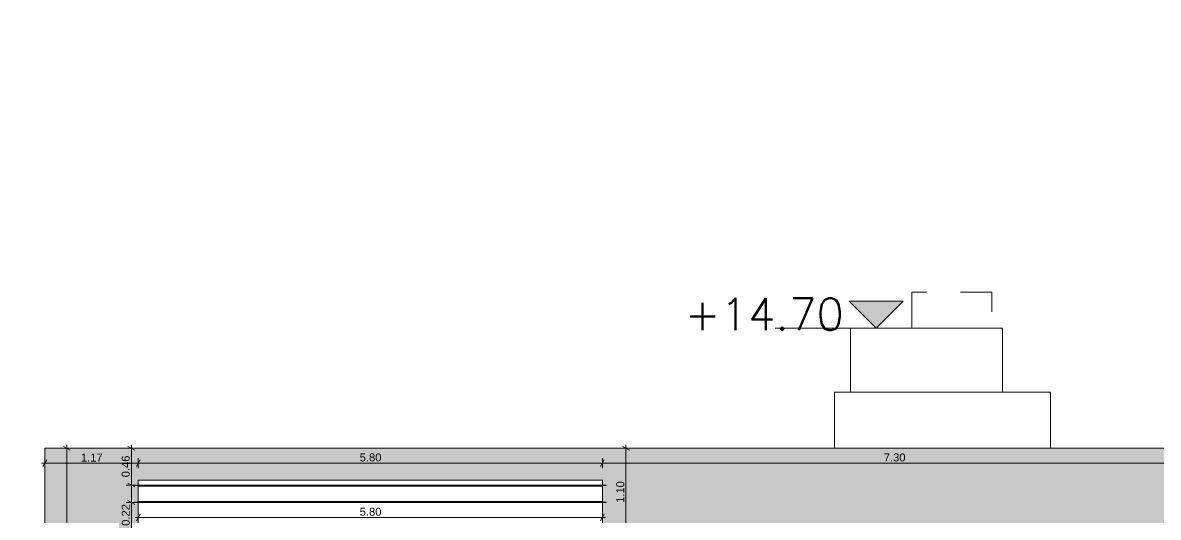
# Model space of a CAD drawing. Header units: millimetres. Extents: x 475616349 to 476941521, y 4620115302 to 4621446928.
# Drawn here: x 476647417 to 476661610, y 4620531957 to 4620538140 of the extents above; entities that cross this region are included whole.
import ezdxf

# ---------------------------------------------------------------- set-up
doc = ezdxf.new("R2010")
doc.units = ezdxf.units.MM
doc.header["$MEASUREMENT"] = 0
doc.linetypes.add('Long Dashed', pattern=[1058.333302, 634.99999, -423.333311])
for name, color, linetype, lineweight in [('0_Pen_No__1_Pen_No__250', 7, 'Continuous', 0), ('0_Pen_No__250_Pen_No__142', 142, 'Continuous', 0), ('2D Drafting - General_Pen_No__30_Pen_No__9_Pen_No__9_Pen_No__253', 252, 'Continuous', 0), ('2D Drafting - General_Pen_No__30_Pen_No__9_Pen_No__9_Pen_No__7', 7, 'Continuous', 0), ('New_2D Drafting - General_Pen_No__1_Pen_No__253', 252, 'Continuous', 0), ('New_Structural - Bearing_Pen_No__250', 7, 'Continuous', 0), ('New_Structural - Bearing_Pen_No__7', 7, 'Continuous', 0), ('New_zoma_Pen_No__4', 7, 'Continuous', 0), ('New_zoma_Pen_No__7', 7, 'Continuous', 0), ('Structural - Bearing_Pen_No__250', 7, 'Continuous', 0), ('zoma_Pen_No__1', 1, 'Continuous', 0), ('zoma_Pen_No__1_Pen_No__142', 142, 'Continuous', 0)]:
    doc.layers.add(name, color=color, linetype=linetype, lineweight=lineweight)
doc.layers.add('New_zoma', color=7, linetype='Continuous')
doc.layers.add('zoma', color=7, linetype='Continuous')
doc.styles.add('GENERATED_STYLE_1', font='arial.ttf')
doc.styles.add('GENERATED_STYLE_2', font='arial.ttf')
doc.dimstyles.new('GENERATED_STYLE__18', dxfattribs={"dimtxt": 100, "dimasz": 64.421331, "dimexe": 0.18, "dimexo": 3, "dimgap": 0.09, "dimtad": 1, "dimtih": 1, "dimtoh": 1, "dimlfac": 0.001, "dimzin": 0, "dimdsep": 46, "dimtxsty": 'GENERATED_STYLE_1', "dimblk": 'ARROWHEAD_2', "dimblk1": 'ARROWHEAD_2', "dimblk2": 'ARROWHEAD_2', "dimcen": 0.09, "dimclrd": 7, "dimclre": 7, "dimclrt": 7, "dimadec": 0, "dimazin": 0, "dimtfac": 1, "dimtdec": 4, "dimtmove": 0, "dimatfit": 3, "dimfxl": 1, "dimtolj": 1, "dimtzin": 0, "dimarcsym": 0})
doc.dimstyles.new('GENERATED_STYLE__19', dxfattribs={"dimtxt": 100, "dimasz": 64.421331, "dimexe": 0.18, "dimexo": 3, "dimgap": 0.09, "dimtad": 1, "dimlfac": 0.001, "dimzin": 0, "dimdsep": 46, "dimtxsty": 'GENERATED_STYLE_1', "dimblk": 'ARROWHEAD_2', "dimblk1": 'ARROWHEAD_2', "dimblk2": 'ARROWHEAD_2', "dimcen": 0.09, "dimclrd": 7, "dimclre": 7, "dimclrt": 7, "dimadec": 0, "dimazin": 0, "dimtfac": 1, "dimtdec": 4, "dimtmove": 0, "dimatfit": 3, "dimfxl": 1, "dimtolj": 1, "dimtzin": 0, "dimarcsym": 0})
doc.dimstyles.new('GENERATED_STYLE__4', dxfattribs={"dimtxt": 300, "dimasz": 152, "dimexe": 0.18, "dimexo": 3, "dimgap": 0.09, "dimtad": 1, "dimtih": 1, "dimtoh": 1, "dimlfac": 0.001, "dimzin": 0, "dimdsep": 46, "dimtxsty": 'GENERATED_STYLE_2', "dimblk": 'ARROWHEAD_2', "dimblk1": 'ARROWHEAD_2', "dimblk2": 'ARROWHEAD_2', "dimcen": 0.09, "dimclrd": 1, "dimclre": 1, "dimclrt": 1, "dimadec": 0, "dimazin": 0, "dimtfac": 1, "dimtdec": 4, "dimtmove": 0, "dimatfit": 3, "dimfxl": 1, "dimtolj": 1, "dimtzin": 0, "dimarcsym": 0})

# ---------------------------------------------------------------- blocks, each defined once
blk = doc.blocks.new('*D682', base_point=(476577134, 4620325126))
at = {"layer": 'New_zoma_Pen_No__4', "color": 7, "linetype": 'Continuous', "lineweight": 0, "transparency": 16777216}
for p, q in [((476648033, 4620532820), (476647906, 4620532820)), ((476648012, 4620532795), (476647927, 4620532844)), ((476647970, 4620532820), (476647970, 4620532861)), ((476647970, 4620519520), (476647970, 4620532820)), ((476648033, 4620519520), (476647906, 4620519520)), ((476647927, 4620519545), (476648012, 4620519496))]:
    blk.add_line(p, q, dxfattribs=at)
at = {"layer": 'New_zoma_Pen_No__7', "color": 7, "lineweight": 0, "transparency": 16777216, "insert": (476647950, 4620525999), "char_height": 100, "attachment_point": 7, "rotation": 90, "style": 'GENERATED_STYLE_1'}
blk.add_mtext('\\A1;{\\pql;\\fArial|b0|i0|c0|p34;13.30}', dxfattribs=at)
blk = doc.blocks.new('ARROWHEAD_2')
at = {"color": 0, "linetype": 'Continuous', "lineweight": 0}
for p, q in [((0, 0), (-1, 0)), ((-0.378, -0.655), (0.378, 0.655))]:
    blk.add_line(p, q, dxfattribs=at)
blk = doc.blocks.new('*D700', base_point=(476577134, 4620325126))
at = {"layer": 'New_zoma_Pen_No__4', "color": 7, "linetype": 'Continuous', "lineweight": 0, "transparency": 16777216}
for p, q in [((476648839, 4620532140), (476648712, 4620532140)), ((476648733, 4620532165), (476648818, 4620532116)), ((476648776, 4620530260), (476648776, 4620532140)), ((476648839, 4620530260), (476648712, 4620530260)), ((476648733, 4620530285), (476648818, 4620530236))]:
    blk.add_line(p, q, dxfattribs=at)
at = {"layer": 'New_zoma_Pen_No__7', "color": 7, "lineweight": 0, "transparency": 16777216, "char_height": 100, "attachment_point": 7, "rotation": 90, "style": 'GENERATED_STYLE_1'}
for s, insert in [('\\A1;{\\pql;\\fArial|b0|i0|c0|p34;0.22}', (476648756, 4620531850)), ('\\A1;{\\pql;\\fArial|b0|i0|c0|p34;1.88}', (476648756, 4620531067))]:
    blk.add_mtext(s, dxfattribs=dict(at, insert=insert))
blk = doc.blocks.new('*D701', base_point=(476577134, 4620325126))
at = {"layer": 'New_zoma_Pen_No__4', "color": 7, "linetype": 'Continuous', "lineweight": 0, "transparency": 16777216}
for p, q in [((476648733, 4620532385), (476648818, 4620532336)), ((476648839, 4620532360), (476648712, 4620532360)), ((476648776, 4620532140), (476648776, 4620532360)), ((476648839, 4620532140), (476648712, 4620532140)), ((476648733, 4620532165), (476648818, 4620532116))]:
    blk.add_line(p, q, dxfattribs=at)
blk = doc.blocks.new('*D702', base_point=(476577134, 4620325126))
at = {"layer": 'New_zoma_Pen_No__4', "color": 7, "linetype": 'Continuous', "lineweight": 0, "transparency": 16777216}
for p, q in [((476648839, 4620532820), (476648712, 4620532820)), ((476648818, 4620532795), (476648733, 4620532844)), ((476648776, 4620532820), (476648776, 4620532861)), ((476648776, 4620532360), (476648776, 4620532820)), ((476648733, 4620532385), (476648818, 4620532336)), ((476648839, 4620532360), (476648712, 4620532360))]:
    blk.add_line(p, q, dxfattribs=at)
at = {"layer": 'New_zoma_Pen_No__7', "color": 7, "lineweight": 0, "transparency": 16777216, "insert": (476648756, 4620532457), "char_height": 100, "attachment_point": 7, "rotation": 90, "style": 'GENERATED_STYLE_1'}
blk.add_mtext('\\A1;{\\pql;\\fArial|b0|i0|c0|p34;0.46}', dxfattribs=at)
blk = doc.blocks.new('*D716', base_point=(476577134, 4620325126))
at = {"layer": 'New_zoma_Pen_No__4', "color": 7, "linetype": 'Continuous', "lineweight": 0, "transparency": 16777216}
for p, q in [((476648821, 4620531955), (476648862, 4620531955)), ((476648886, 4620531997), (476648838, 4620531913)), ((476648862, 4620531891), (476648862, 4620532019)), ((476648862, 4620531955), (476654662, 4620531955)), ((476654638, 4620531913), (476654686, 4620531997)), ((476654662, 4620531891), (476654662, 4620532019)), ((476654662, 4620531955), (476654703, 4620531955))]:
    blk.add_line(p, q, dxfattribs=at)
at = {"layer": 'New_zoma_Pen_No__7', "color": 7, "lineweight": 0, "transparency": 16777216, "insert": (476651629, 4620531975), "char_height": 100, "attachment_point": 7, "style": 'GENERATED_STYLE_1'}
blk.add_mtext('\\A1;{\\pql;\\fArial|b0|i0|c0|p34;5.80}', dxfattribs=at)
blk = doc.blocks.new('*D738', base_point=(476577134, 4620325126))
at = {"layer": 'New_zoma_Pen_No__4', "color": 7, "linetype": 'Continuous', "lineweight": 0, "transparency": 16777216}
for p, q in [((476655020, 4620532820), (476654893, 4620532820)), ((476654999, 4620532795), (476654914, 4620532844)), ((476654957, 4620532820), (476654957, 4620532861)), ((476654957, 4620531720), (476654957, 4620532820)), ((476655020, 4620531720), (476654893, 4620531720)), ((476654914, 4620531745), (476654999, 4620531696))]:
    blk.add_line(p, q, dxfattribs=at)
at = {"layer": 'New_zoma_Pen_No__7', "color": 7, "lineweight": 0, "transparency": 16777216, "insert": (476654937, 4620532137), "char_height": 100, "attachment_point": 7, "rotation": 90, "style": 'GENERATED_STYLE_1'}
blk.add_mtext('\\A1;{\\pql;\\fArial|b0|i0|c0|p34;1.10}', dxfattribs=at)
blk = doc.blocks.new('*D851', base_point=(476577134, 4620325126))
at = {"layer": 'New_zoma_Pen_No__4', "color": 7, "linetype": 'Continuous', "lineweight": 0, "transparency": 16777216}
for p, q in [((476647717, 4620532676), (476647668, 4620532592)), ((476647692, 4620532571), (476647692, 4620532698)), ((476648886, 4620532676), (476648838, 4620532592)), ((476648862, 4620532571), (476648862, 4620532698)), ((476647651, 4620532634), (476647692, 4620532634)), ((476647692, 4620532634), (476648862, 4620532634))]:
    blk.add_line(p, q, dxfattribs=at)
at = {"layer": 'New_zoma_Pen_No__7', "color": 7, "lineweight": 0, "transparency": 16777216, "insert": (476648144, 4620532654), "char_height": 100, "attachment_point": 7, "style": 'GENERATED_STYLE_1'}
blk.add_mtext('\\A1;{\\pql;\\fArial|b0|i0|c0|p34;1.17}', dxfattribs=at)
blk = doc.blocks.new('*D852', base_point=(476577134, 4620325126))
at = {"layer": 'New_zoma_Pen_No__4', "color": 7, "linetype": 'Continuous', "lineweight": 0, "transparency": 16777216}
for p, q in [((476648886, 4620532676), (476648838, 4620532592)), ((476648862, 4620532571), (476648862, 4620532698)), ((476654686, 4620532676), (476654638, 4620532592)), ((476654662, 4620532571), (476654662, 4620532698)), ((476648862, 4620532634), (476654662, 4620532634))]:
    blk.add_line(p, q, dxfattribs=at)
at = {"layer": 'New_zoma_Pen_No__7', "color": 7, "lineweight": 0, "transparency": 16777216, "insert": (476651629, 4620532654), "char_height": 100, "attachment_point": 7, "style": 'GENERATED_STYLE_1'}
blk.add_mtext('\\A1;{\\pql;\\fArial|b0|i0|c0|p34;5.80}', dxfattribs=at)
blk = doc.blocks.new('*D853', base_point=(476577134, 4620325126))
at = {"layer": 'New_zoma_Pen_No__4', "color": 7, "linetype": 'Continuous', "lineweight": 0, "transparency": 16777216}
for p, q in [((476654686, 4620532676), (476654638, 4620532592)), ((476654662, 4620532571), (476654662, 4620532698)), ((476661987, 4620532676), (476661938, 4620532592)), ((476661962, 4620532571), (476661962, 4620532698)), ((476654662, 4620532634), (476661962, 4620532634))]:
    blk.add_line(p, q, dxfattribs=at)
at = {"layer": 'New_zoma_Pen_No__7', "color": 7, "lineweight": 0, "transparency": 16777216, "insert": (476658179, 4620532654), "char_height": 100, "attachment_point": 7, "style": 'GENERATED_STYLE_1'}
blk.add_mtext('\\A1;{\\pql;\\fArial|b0|i0|c0|p34;7.30}', dxfattribs=at)
blk = doc.blocks.new('*D2070', base_point=(476577134, 4620325126))
at = {"layer": 'zoma_Pen_No__1', "color": 1, "linetype": 'Continuous', "lineweight": 0, "transparency": 16777216}
for p, q in [((476641879, 4620525419), (476641764, 4620525219)), ((476641821, 4620525169), (476641821, 4620525469)), ((476647704, 4620525219), (476647820, 4620525419)), ((476647762, 4620525169), (476647762, 4620525469)), ((476641723, 4620525319), (476641821, 4620525319)), ((476641821, 4620525319), (476647762, 4620525319)), ((476647762, 4620525319), (476647860, 4620525319))]:
    blk.add_line(p, q, dxfattribs=at)
at = {"layer": 'zoma_Pen_No__1', "color": 1, "lineweight": 0, "transparency": 16777216, "insert": (476644165, 4620525379), "char_height": 300, "attachment_point": 7, "style": 'GENERATED_STYLE_2'}
blk.add_mtext('\\A1;{\\pql;\\fArial CYR|b0|i0|c204|p34;120.60}', dxfattribs=at)

msp = doc.modelspace()

# ---------------------------------------------------------------- hatches: boundary and pattern name
at = {"layer": '0_Pen_No__250_Pen_No__142', "linetype": 'Continuous', "lineweight": 0}
msp.add_hatch(color=142, dxfattribs=at).paths.add_polyline_path([(476658083.335, 4620534319.597), (476657745.642, 4620534657.126), (476658420.864, 4620534657.291)])
at = {"layer": '2D Drafting - General_Pen_No__30_Pen_No__9_Pen_No__9_Pen_No__253', "linetype": 'Continuous', "lineweight": 0}
h = msp.add_hatch(dxfattribs=at)
h.set_pattern_fill('BRICK___RUNNING_BOND', color=252, style=0, pattern_type=2)
h.set_pattern_definition([(0, (476692910.175, 4620522353.93), (0, 66.64), []), (90, (476692910.17, 4620522353.93), (-244.8, 0), [66.64, -66.64]), (90, (476693032.57, 4620522420.57), (-244.8, 0), [66.64, -66.64])])
h.paths.add_polyline_path([(476647692.13, 4620532819.956), (476647692.13, 4620519520.362), (476648861.998, 4620519520.362), (476648862.006, 4620522120.37), (476648862.006, 4620523542.007), (476648862.006, 4620531720.362), (476648862.006, 4620531932.715), (476648862.006, 4620532420.362), (476654662.006, 4620532420.362), (476654662.006, 4620519520.362), (476661919.968, 4620519520.362), (476661962.147, 4620519520.362), (476661962.147, 4620522820.364), (476661962.147, 4620525320.374), (476661962.147, 4620525944.887), (476661962.147, 4620532420.374), (476665762.003, 4620532420.374), (476665762.003, 4620522120.38), (476665162.198, 4620522120.38), (476665162.198, 4620517320.329), (476668462.159, 4620517320.329), (476668462.159, 4620517320.295), (476668932.159, 4620517320.295), (476668932.159, 4620532819.956), (476661962.147, 4620532819.956), (476655062.006, 4620532819.956)])
h.paths.add_polyline_path([(476661562.006, 4620526020.374), (476655062.006, 4620526020.374), (476655062.006, 4620528520.374), (476661562.006, 4620528520.374)], flags=0)
h.paths.add_polyline_path([(476661562.006, 4620522820.364), (476655062.006, 4620522820.364), (476655062.006, 4620525320.374), (476661562.006, 4620525320.374)], flags=0)
h.paths.add_polyline_path([(476661562.006, 4620529220.374), (476655062.006, 4620529220.374), (476655062.006, 4620531720.361), (476661562.006, 4620531720.361)], flags=0)
h.paths.add_polyline_path([(476656112.047, 4620522120.412), (476656112.047, 4620519620.412), (476657707.931, 4620519620.412), (476657712.047, 4620519620.412), (476657712.047, 4620522120.412)], flags=0)
h.paths.add_polyline_path([(476666262.224, 4620522120.362), (476666262.224, 4620520520.362), (476667862.223, 4620520520.362), (476667862.223, 4620522120.362)], flags=0)
h.paths.add_polyline_path([(476667862.223, 4620530120.362), (476667862.223, 4620531720.362), (476666262.224, 4620531720.362), (476666262.224, 4620530120.362)], flags=0)
h.paths.add_polyline_path([(476666262.228, 4620528520.362), (476666262.228, 4620526920.362), (476667862.228, 4620526920.362), (476667862.228, 4620528520.362)], flags=0)
h.paths.add_polyline_path([(476666262.228, 4620523720.362), (476667862.228, 4620523720.362), (476667862.228, 4620525320.362), (476666262.228, 4620525320.362)], flags=0)
h.paths.add_polyline_path([(476666262.435, 4620518320.362), (476667862.006, 4620518320.362), (476667862.006, 4620518920.362), (476666262.435, 4620518920.362)], flags=0)

# ---------------------------------------------------------------- linework, layer by layer
at = {"layer": '0_Pen_No__1_Pen_No__250', "color": 7, "linetype": 'Continuous', "lineweight": 0, "flags": 128}
for points in [[(476658083.335, 4620534319.597), (476657745.642, 4620534657.126), (476658083.253, 4620534657.208)], [(476658083.335, 4620534319.597), (476658420.864, 4620534657.291), (476658083.253, 4620534657.208)], [(476656820.946, 4620534319.289), (476658420.946, 4620534319.68)]]:
    msp.add_lwpolyline(points, dxfattribs=at)
at = {"layer": '0_Pen_No__250_Pen_No__142', "color": 142, "linetype": 'Continuous', "lineweight": 0, "flags": 128}
msp.add_lwpolyline([(476658083.335, 4620534319.597), (476657745.642, 4620534657.126), (476658420.864, 4620534657.291)], close=True, dxfattribs=at)
at = {"layer": '2D Drafting - General_Pen_No__30_Pen_No__9_Pen_No__9_Pen_No__7', "color": 7, "linetype": 'Continuous', "lineweight": 0, "flags": 128}
msp.add_lwpolyline([(476661962.147, 4620532819.956), (476655062.006, 4620532819.956), (476647692.13, 4620532819.956), (476647692.13, 4620519520.362), (476648861.998, 4620519520.362), (476648862.006, 4620522120.37), (476648862.006, 4620523542.007), (476648862.006, 4620531720.362), (476648862.006, 4620531932.715), (476648862.006, 4620532420.362), (476654662.006, 4620532420.362), (476654662.006, 4620519520.362), (476661919.968, 4620519520.362)], dxfattribs=at)
at = {"layer": 'New_2D Drafting - General_Pen_No__1_Pen_No__253', "color": 252, "linetype": 'Long Dashed', "lineweight": 0, "flags": 128}
msp.add_lwpolyline([(476658529.265, 4620534319.813), (476658529.265, 4620534769.956), (476659529.265, 4620534769.956), (476659529.265, 4620534302.699)], dxfattribs=at)
at = {"layer": 'New_Structural - Bearing_Pen_No__250', "color": 7, "linetype": 'Continuous', "lineweight": 0}
msp.add_line((476654662.006, 4620532420.362), (476648862.006, 4620532420.362), dxfattribs=at)
at = {"layer": 'New_Structural - Bearing_Pen_No__7', "color": 7, "linetype": 'Continuous', "lineweight": 0}
for p, q in [((476657762.159, 4620533519.776), (476657762.159, 4620534319.813)), ((476657762.159, 4620534319.813), (476659662.159, 4620534319.813)), ((476659662.159, 4620533519.776), (476659662.159, 4620534319.813))]:
    msp.add_line(p, q, dxfattribs=at)
msp.add_lwpolyline([(476660262.159, 4620532819.956), (476660262.159, 4620533519.776), (476657562.159, 4620533519.776), (476657562.159, 4620532819.956)], dxfattribs=at)
at = {"layer": 'Structural - Bearing_Pen_No__250', "color": 7, "linetype": 'Continuous', "lineweight": 0}
for p, q in [((476648815.68, 4620532357.867), (476648815.68, 4620532360.362)), ((476648815.68, 4620532360.362), (476654708.332, 4620532360.362)), ((476648816.08, 4620532356.336), (476648815.68, 4620532357.867)), ((476648815.68, 4620532357.867), (476654708.332, 4620532357.867)), ((476648817.218, 4620532355.039), (476648816.08, 4620532356.336)), ((476648818.921, 4620532354.172), (476648817.218, 4620532355.039)), ((476648820.143, 4620532353.912), (476648818.921, 4620532354.172)), ((476648857.544, 4620532349.922), (476648820.143, 4620532353.912)), ((476648820.143, 4620532353.912), (476654703.87, 4620532353.912)), ((476648858.766, 4620532349.663), (476648857.544, 4620532349.922)), ((476648857.544, 4620532349.922), (476654666.469, 4620532349.922)), ((476648860.469, 4620532348.796), (476648858.766, 4620532349.663)), ((476648861.607, 4620532347.498), (476648860.469, 4620532348.796)), ((476648862.006, 4620532345.967), (476648861.607, 4620532347.498)), ((476648862.006, 4620532154.776), (476648862.006, 4620532345.967)), ((476648862.006, 4620532345.967), (476654662.006, 4620532345.967)), ((476654662.006, 4620532345.967), (476654662.406, 4620532347.498)), ((476654662.006, 4620532154.776), (476654662.006, 4620532345.967)), ((476654662.406, 4620532347.498), (476654663.544, 4620532348.796)), ((476654663.544, 4620532348.796), (476654665.247, 4620532349.663)), ((476654665.247, 4620532349.663), (476654666.469, 4620532349.922)), ((476654666.469, 4620532349.922), (476654703.87, 4620532353.912)), ((476654703.87, 4620532353.912), (476654705.092, 4620532354.172)), ((476654705.092, 4620532354.172), (476654706.795, 4620532355.039)), ((476654706.795, 4620532355.039), (476654707.933, 4620532356.336)), ((476654707.933, 4620532356.336), (476654708.332, 4620532357.867)), ((476654708.332, 4620532357.867), (476654708.332, 4620532360.362)), ((476648815.68, 4620532142.857), (476648816.08, 4620532144.388)), ((476648815.68, 4620532140.362), (476648815.68, 4620532142.857)), ((476648815.68, 4620532142.857), (476654708.332, 4620532142.857)), ((476648815.68, 4620532140.362), (476654708.332, 4620532140.362)), ((476648816.08, 4620532144.388), (476648817.218, 4620532145.686)), ((476648817.218, 4620532145.686), (476648818.921, 4620532146.553)), ((476648818.921, 4620532146.553), (476648820.143, 4620532146.812)), ((476648820.143, 4620532146.812), (476648857.544, 4620532150.802)), ((476648820.143, 4620532146.812), (476654703.87, 4620532146.812)), ((476648857.544, 4620532150.802), (476648858.766, 4620532151.062)), ((476648857.544, 4620532150.802), (476654666.469, 4620532150.802)), ((476648858.766, 4620532151.062), (476648860.469, 4620532151.929)), ((476648860.469, 4620532151.929), (476648861.607, 4620532153.226)), ((476648861.607, 4620532153.226), (476648862.006, 4620532154.757)), ((476648862.006, 4620532154.757), (476654662.006, 4620532154.757)), ((476654662.406, 4620532153.226), (476654662.006, 4620532154.757)), ((476654663.544, 4620532151.929), (476654662.406, 4620532153.226)), ((476654665.247, 4620532151.062), (476654663.544, 4620532151.929)), ((476654666.469, 4620532150.802), (476654665.247, 4620532151.062)), ((476654703.87, 4620532146.812), (476654666.469, 4620532150.802)), ((476654705.092, 4620532146.553), (476654703.87, 4620532146.812)), ((476654706.795, 4620532145.686), (476654705.092, 4620532146.553)), ((476654707.933, 4620532144.388), (476654706.795, 4620532145.686)), ((476654708.332, 4620532142.857), (476654707.933, 4620532144.388)), ((476654708.332, 4620532140.362), (476654708.332, 4620532142.857))]:
    msp.add_line(p, q, dxfattribs=at)

# ---------------------------------------------------------------- texts
at = {"layer": 'zoma_Pen_No__1_Pen_No__142', "color": 142, "linetype": 'Continuous', "lineweight": 0, "insert": (476657681.032, 4620534295.853), "char_height": 400, "attachment_point": 9, "rotation": 0.0139872}
msp.add_mtext('\\A1;{\\pqr;\\Ftxt.shx;+1\\Ftxt.shx;4\\Ftxt.shx;.\\Ftxt.shx;70}', dxfattribs=at)

# ---------------------------------------------------------------- dimensions: what is measured, and where the dimension line sits
at = {"layer": 'New_zoma', "color": 7, "linetype": 'Continuous', "lineweight": 0}
for base, p1, p2, picture, middle in [((476648862.006, 4620532634.108), (476647692.13, 4620532819.956), (476648862.006, 4620532420.362), '*D851', (476648273.922, 4620532704.108)), ((476654662.006, 4620532634.108), (476648862.006, 4620532420.362), (476654662.006, 4620532420.362), '*D852', (476651758.86, 4620532704.108)), ((476661962.147, 4620532634.108), (476654662.006, 4620532420.362), (476661962.147, 4620532250.371), '*D853', (476658308.93, 4620532704.108)), ((476654662.006, 4620531954.978), (476648862.006, 4620522120.361), (476654662.006, 4620522120.361), '*D716', (476651758.86, 4620532024.978))]:
    dim = msp.add_linear_dim(base=base, p1=p1, p2=p2, dimstyle='GENERATED_STYLE__18', dxfattribs=at)
    dim.commit()
    dim.dimension.update_dxf_attribs({"geometry": picture, "text_midpoint": middle, "dimtype": 160})
for base, p1, p2, picture, middle in [((476647969.803, 4620532819.956), (476647692.13, 4620519520.362), (476647692.13, 4620532819.956), '*D682', (476647899.803, 4620526167.188)), ((476648775.728, 4620532819.956), (476648815.68, 4620532360.362), (476647692.13, 4620532819.956), '*D702', (476648705.728, 4620532587.012)), ((476654956.606, 4620532819.956), (476655062.006, 4620531720.374), (476657562.159, 4620532819.956), '*D738', (476654886.606, 4620532267.018)), ((476648775.728, 4620532360.362), (476648815.68, 4620532140.362), (476648815.68, 4620532360.362), '*D701', (476648705.728, 4620531979.69)), ((476648775.728, 4620532140.362), (476648862.006, 4620530260.365), (476648815.68, 4620532140.362), '*D700', (476648705.728, 4620531197.217))]:
    dim = msp.add_linear_dim(base=base, p1=p1, p2=p2, angle=90, dimstyle='GENERATED_STYLE__19', dxfattribs=at)
    dim.commit()
    dim.dimension.update_dxf_attribs({"geometry": picture, "text_midpoint": middle, "dimtype": 160, "text_rotation": 90})
at = {"layer": 'zoma', "color": 1, "linetype": 'Continuous', "lineweight": 0}
dim = msp.add_linear_dim(base=(476647762.184, 4620525318.525), p1=(476641821.264, 4620538139.847), p2=(476647762.184, 4620526200.113), text='120.60', dimstyle='GENERATED_STYLE__4', dxfattribs=at)
dim.commit()
dim.dimension.update_dxf_attribs({"geometry": '*D2070', "text_midpoint": (476644783.334, 4620525528.525), "dimtype": 160})

doc.saveas('drawing.dxf')
